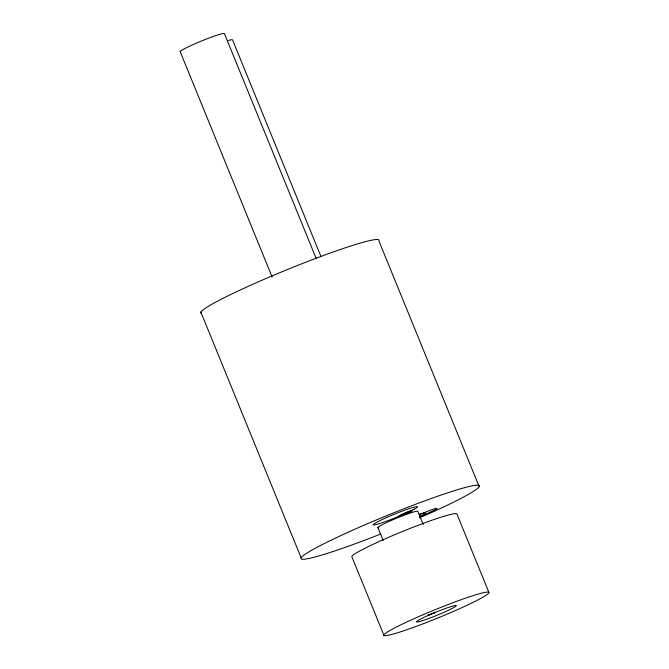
<?xml version="1.0" encoding="UTF-8"?>
<svg xmlns="http://www.w3.org/2000/svg" width="669" height="669" viewBox="0 0 669 669"><rect width="100%" height="100%" fill="white"/><g stroke="black" fill="none" stroke-linecap="round" stroke-linejoin="round"><path stroke-width="1" d="M479.18 486.656L378.905 240.924A96.286 7.384 -22.2 0 0 287.611 269.456A96.286 7.384 -22.2 0 0 201.26 313.326M488.863 592.316L456.852 513.859A56.731 4.349 -22.2 0 0 401.132 532.039A56.731 4.349 -22.2 0 0 351.944 556.959L383.964 635.416M321.045 256.72L232.586 39.973A23.933 1.84 -22.2 0 0 227.493 40.717M316.061 258.217L224.45 33.726A23.933 1.84 -22.2 0 0 200.014 41.603A23.933 1.84 -22.2 0 0 180.73 51.848M423.184 524.463L417.866 511.425A21.584 1.656 -22.2 0 0 395.822 518.525A21.584 1.656 -22.2 0 0 378.42 527.774M377.885 527.523L383.203 540.56M180.137 51.572L272.141 277.033M200.867 312.097L301.142 557.821M380.795 533.962A96.286 7.384 -22.2 0 1 311.118 550.579A96.286 7.384 -22.2 0 1 457.638 489.675A96.286 7.384 -22.2 0 1 419.614 517.831M419.614 514.126A23.933 1.84 -22.2 0 1 419.756 516.777M420.207 514.402A12.385 0.953 -22.2 0 1 437.133 508.473A12.385 0.953 -22.2 0 1 419.655 516.401M428.11 615.263L435.486 612.378L428.11 615.263M414.245 509.159L394.752 518.007A23.933 1.84 -22.2 0 1 373.653 524.17A23.933 1.84 -22.2 0 1 403.532 510.623A23.933 1.84 -22.2 0 1 414.245 509.159M431.722 613.891L426.847 616.04A21.584 1.656 -22.2 0 0 423.076 620.472A21.584 1.656 -22.2 0 0 454.945 606.883A21.584 1.656 -22.2 0 0 436.916 611.742L431.722 613.891M411.945 510.506L410.891 510.798A7.401 0.569 -22.2 0 0 402.654 514.026A7.401 0.569 -22.2 0 0 399.242 516.083L399.878 515.975A7.401 0.569 -22.2 0 0 409.169 512.462A7.401 0.569 -22.2 0 0 411.945 510.506M401.634 631.477A56.731 4.349 -22.2 0 0 487.927 593.921A56.731 4.349 -22.2 0 0 419.68 616.191A56.731 4.349 -22.2 0 0 401.634 631.477"/></g></svg>
